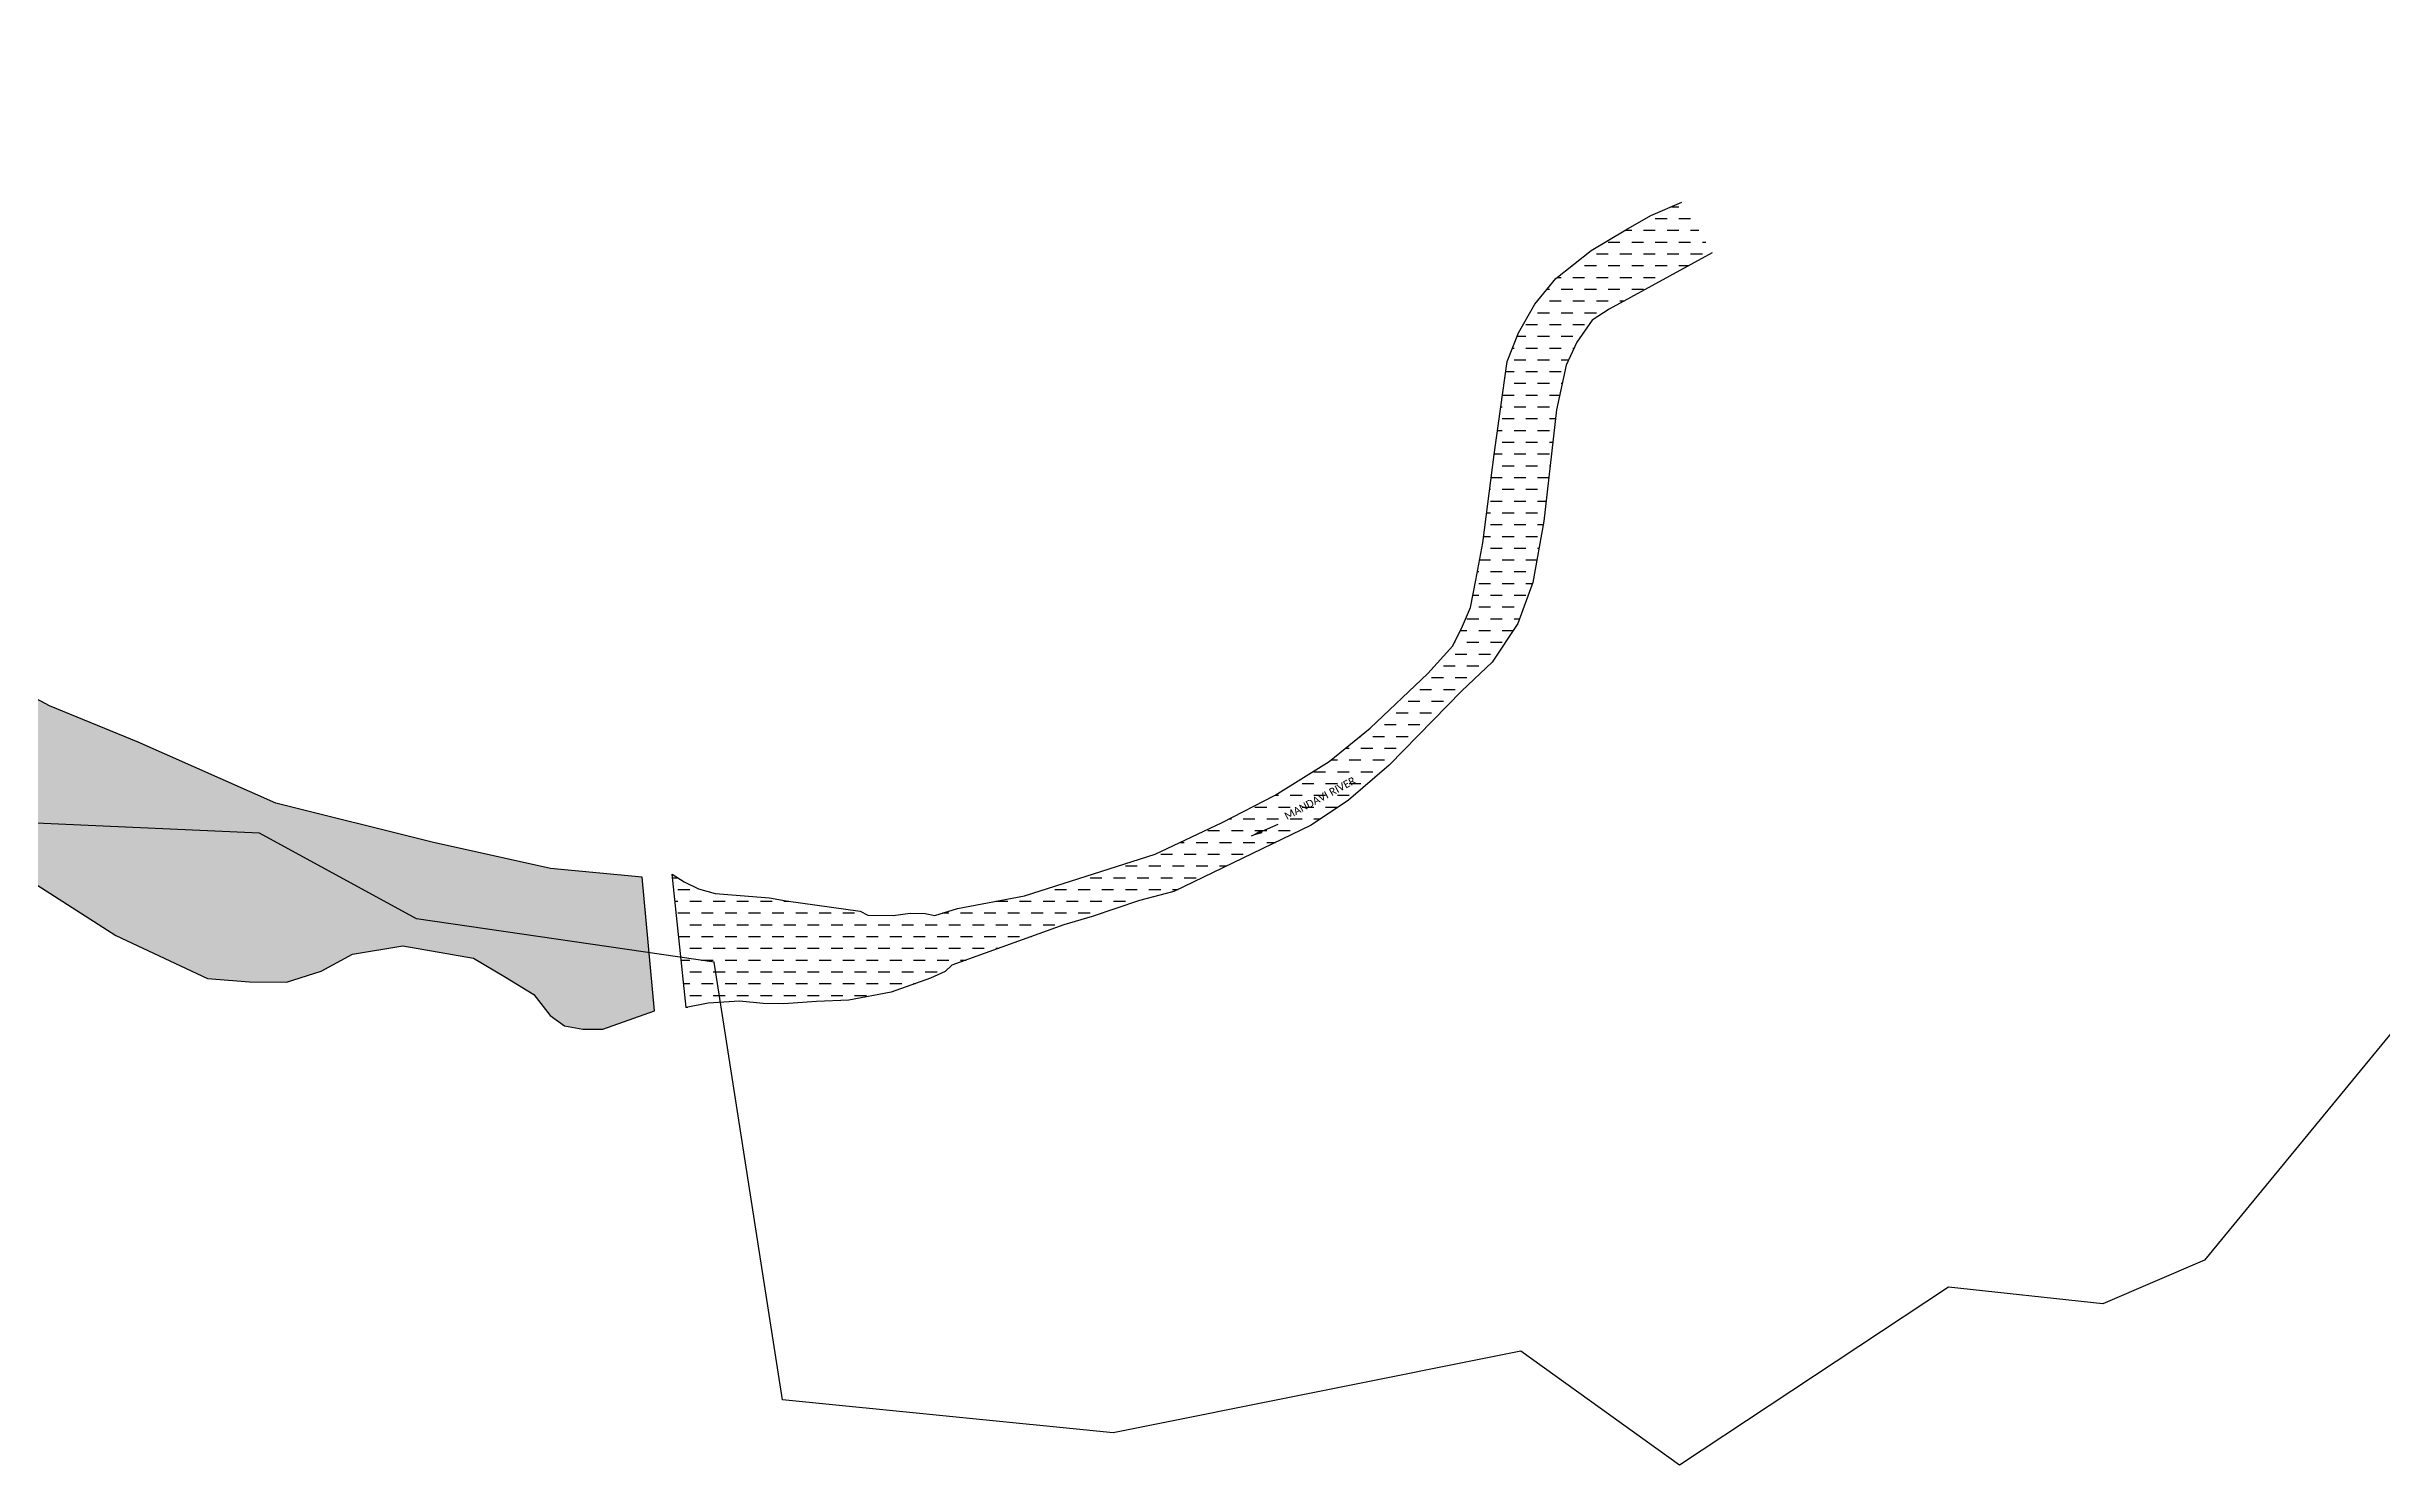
# Model space of a CAD drawing. Header units: metres. Extents: x 351288 to 357899, y 1752801 to 1757437.
# Drawn here: x 353354 to 353974, y 1753119 to 1753496 of the extents above; entities that cross this region are included whole.
import ezdxf

# ---------------------------------------------------------------- set-up
doc = ezdxf.new("R2010")
doc.units = ezdxf.units.M
doc.header["$MEASUREMENT"] = 0
for name, color, linetype in [('ARROW', 7, 'Continuous'), ('RIVER', 4, 'Continuous'), ('RIVER TEXT', 7, 'Continuous'), ('village', 3, 'Continuous')]:
    doc.layers.add(name, color=color, linetype=linetype)
doc.styles.get("Standard").update_dxf_attribs({"font": 'simplex.shx'})
doc.dimstyles.get("Standard").update_dxf_attribs({"dimtxt": 0.18, "dimasz": 0.18, "dimexe": 0.18, "dimexo": 0.0625, "dimgap": 0.09, "dimtad": 0, "dimtih": 1, "dimtoh": 1, "dimdec": 4, "dimzin": 0, "dimdsep": 46, "dimtxsty": 'Standard', "dimcen": 0.09, "dimadec": 0, "dimazin": 0, "dimtfac": 1, "dimtdec": 4, "dimtofl": 0, "dimtmove": 0, "dimatfit": 3, "dimfxl": 1, "dimtolj": 1, "dimtzin": 0, "dimarcsym": 0})

msp = doc.modelspace()

# ---------------------------------------------------------------- hatches: boundary and pattern name
at = {"layer": 'RIVER'}
h = msp.add_hatch(dxfattribs=at)
h.set_pattern_fill('DASH', color=256, scale=25)
h.paths.add_polyline_path([(352371.93, 1753716.23), (352371.93, 1753727.45), (352375.38, 1753739.44), (352380.58, 1753744.85), (352387.23, 1753748.3), (352398.01, 1753750.28), (352400.6, 1753752.61), (352404.48, 1753767.71), (352406.38, 1753779.01), (352405.92, 1753783.19), (352403.93, 1753788.45), (352395.4, 1753792.32), (352385.23, 1753793.96), (352363.88, 1753799.57), (352357.15, 1753803.19), (352354.05, 1753809.4), (352352.41, 1753821.9), (352356.72, 1753830.77), (352363.29, 1753835.55), (352364.93, 1753839), (352364.93, 1753844), (352354.5, 1753854.86), (352341.03, 1753869.7), (352337.41, 1753872.29), (352330.34, 1753872.29), (352322.67, 1753866.26), (352317.29, 1753861.69), (352316.61, 1753860.81), (352315.37, 1753859.66), (352313.54, 1753858.66), (352306.11, 1753856.62), (352298.17, 1753854.69), (352297.59, 1753854.69), (352295.97, 1753855.73), (352294.25, 1753857.82), (352292.5, 1753857.82), (352277.2, 1753852.78), (352257.37, 1753839.96), (352249.95, 1753830.46), (352234.14, 1753801.18), (352205.78, 1753758.51), (352189.16, 1753731.99), (352182, 1753724.01), (352164.86, 1753714.1), (352148.22, 1753702.35), (352141.92, 1753701.64), (352200.64, 1753643.03), (352204.1, 1753647.04), (352210.38, 1753650.66), (352218.9, 1753649.82), (352233.14, 1753647.58), (352256.45, 1753643.28), (352281.46, 1753636.64), (352308.3, 1753624.26), (352313.82, 1753621.15), (352318.56, 1753615.21), (352336.18, 1753603.93), (352337.06, 1753603.58), (352339.93, 1753610.75), (352346.67, 1753608.42), (352345.94, 1753606.91), (352377.1, 1753593.23), (352406.73, 1753579.45), (352473.77, 1753559.83), (352491.13, 1753557.96), (352502.46, 1753559.9), (352517.91, 1753564.09), (352527.83, 1753568.48), (352538.26, 1753573.14), (352548.81, 1753580.38), (352557.23, 1753588.83), (352575.26, 1753599.12), (352606.16, 1753609.05), (352689.56, 1753623.07), (352727.75, 1753623.07), (352764.44, 1753608.3), (352783.83, 1753597.46), (352796.52, 1753592.93), (352815.66, 1753590.57), (352831.97, 1753592.17), (352845.01, 1753596.99), (352855.89, 1753599.74), (352864.8, 1753599.34), (352873.38, 1753596.42), (352880.22, 1753593.65), (352889.89, 1753587.57), (352907.33, 1753566.28), (352921.38, 1753552.53), (352943.33, 1753538.11), (352976.22, 1753526.79), (352991.97, 1753518.56), (353001.11, 1753514.04), (353010.73, 1753512.12), (353047.58, 1753508.23), (353064.02, 1753505.14), (353083.94, 1753496.28), (353110.78, 1753482.16), (353134.08, 1753471.11), (353150.5, 1753461.52), (353173.5, 1753454.14), (353188.21, 1753452.82), (353192.76, 1753450.64), (353194.81, 1753448.65), (353194.81, 1753442.37), (353196.14, 1753440.19), (353197.53, 1753440.19), (353202.56, 1753442.06), (353203.82, 1753441.11), (353207.86, 1753434.18), (353211.91, 1753425.54), (353211.91, 1753411.83), (353211.18, 1753395.06), (353208.15, 1753375.1), (353206.98, 1753364.91), (353206.98, 1753351.63), (353207.7, 1753349.06), (353209.41, 1753346.55), (353215.06, 1753342.75), (353220.33, 1753338.86), (353245.77, 1753321.96), (353267.29, 1753309.77), (353274.25, 1753304.46), (353285.84, 1753298.4), (353293.62, 1753295.72), (353302.2, 1753294.83), (353305.43, 1753294.83), (353312.08, 1753296.48), (353317.84, 1753297.57), (353322.44, 1753299.01), (353324.59, 1753299.15), (353333.77, 1753293.8), (353348.3, 1753275.35), (353372.73, 1753259.67), (353397, 1753248.23), (353408.21, 1753247.32), (353417.96, 1753247.24), (353427.2, 1753250.2), (353435.48, 1753254.69), (353448.85, 1753256.95), (353467.6, 1753253.65), (353476.11, 1753248.58), (353483.61, 1753243.96), (353487.99, 1753238.42), (353491.72, 1753235.7), (353496.59, 1753234.78), (353501.9, 1753234.78), (353515.63, 1753239.64), (353512.34, 1753275.1), (353488.04, 1753277.44), (353456.62, 1753284.47), (353415.12, 1753294.76), (353378.61, 1753311), (353355.1, 1753320.66), (353337.07, 1753330.27), (353327.9, 1753339.23), (353305.15, 1753362.77), (353259.89, 1753425.65), (353211.73, 1753510.32), (353183.27, 1753542.51), (353174.04, 1753552.14), (353164.98, 1753560.3), (353158.04, 1753566.47), (353151.15, 1753567.86), (353142.67, 1753568.56), (353133.99, 1753569.55), (353122.29, 1753572.67), (353086.57, 1753581.81), (353069.28, 1753584.81), (353056.91, 1753590.52), (353044.76, 1753594.57), (353029.01, 1753599.66), (353005.76, 1753607.76), (352987.76, 1753615.55), (352964.59, 1753627.32), (352952.9, 1753634.89), (352940.35, 1753646.33), (352931.47, 1753653.71), (352922.12, 1753664.27), (352903.59, 1753679.36), (352892.66, 1753689.07), (352881.25, 1753697.11), (352872.11, 1753704.51), (352865.4, 1753707.95), (352857.67, 1753709.63), (352850.31, 1753709.63), (352844.44, 1753709.54), (352838.19, 1753709.26), (352833.25, 1753709.91), (352829.9, 1753710.56), (352818.68, 1753712.89), (352808.06, 1753713.45), (352795.85, 1753712.89), (352786.72, 1753711.77), (352773.55, 1753708.88), (352764.51, 1753707.12), (352756.41, 1753705.81), (352748.58, 1753704.51), (352738.7, 1753703.11), (352731.73, 1753701.43), (352714.7, 1753696.93), (352689.88, 1753688.07), (352635.42, 1753669.69), (352627.23, 1753665.32), (352621.58, 1753665.41), (352620.81, 1753665.87), (352592.88, 1753651.82), (352575.85, 1753643.08), (352570.23, 1753640.07), (352566.33, 1753637.94), (352564.36, 1753637.09), (352564.2, 1753637.15), (352542.58, 1753623.85), (352528.93, 1753618.58), (352488.57, 1753625.89), (352482.54, 1753627.34), (352469.97, 1753632.86), (352447.25, 1753638.53), (352434.17, 1753639.84), (352416.58, 1753649.54), (352403.22, 1753661.33), (352397.84, 1753673.29), (352389.16, 1753685.08), (352385.74, 1753689.64), (352375.47, 1753705.26)])
h.paths.add_polyline_path([(353229.93, 1753391.81), (353231.58, 1753392.51), (353232.19, 1753393.12), (353234.11, 1753393.29), (353236.63, 1753392.77), (353237.59, 1753392.07), (353243.94, 1753387.2), (353245.94, 1753385.99), (353247.68, 1753382.25), (353249.85, 1753382.68), (353250.98, 1753384.33), (353254.03, 1753386.68), (353255.42, 1753389.2), (353259.51, 1753386.42), (353263.85, 1753379.39), (353268.21, 1753376.33), (353269.5, 1753373.44), (353269.09, 1753371.06), (353268.47, 1753367.22), (353273.64, 1753357.06), (353275.62, 1753352.06), (353276.66, 1753347.5), (353275.36, 1753343.71), (353269.85, 1753339.92), (353265.89, 1753338.8), (353260.81, 1753339.75), (353253.29, 1753350.51), (353252.55, 1753351.35), (353251.43, 1753352.02), (353249.41, 1753352.53), (353246.41, 1753352.93), (353241.83, 1753353.03), (353237.25, 1753354.28), (353234.3, 1753356.49), (353226.44, 1753366.31), (353226.82, 1753375.51), (353229.76, 1753390.64)], flags=16)
h.paths.add_polyline_path([(352245.23, 1753708.4), (352262.84, 1753726), (352259.82, 1753729.02), (352242.21, 1753711.42)], flags=24)
h.paths.add_polyline_path([(352396.28, 1753617.45), (352417.37, 1753604.22), (352419.64, 1753607.84), (352398.55, 1753621.07)], flags=24)
h.paths.add_polyline_path([(352882.76, 1753613.46), (352906.12, 1753604.84), (352907.6, 1753608.85), (352884.24, 1753617.47)], flags=24)
h.paths.add_polyline_path([(353301.89, 1753326.4), (353321.2, 1753310.69), (353323.9, 1753314), (353304.59, 1753329.72)], flags=24)
h = msp.add_hatch(dxfattribs=at)
h.set_pattern_fill('DASH', color=256, scale=25)
h.paths.add_polyline_path([(353550.58, 1753268.86), (353546.21, 1753269.62), (353531.72, 1753270.81), (353527.35, 1753272.07), (353523.51, 1753273.89), (353520.33, 1753275.96), (353524.01, 1753240.53), (353529.89, 1753241.66), (353538.2, 1753242.21), (353544.46, 1753241.6), (353549.99, 1753241.47), (353558.68, 1753242.14), (353567.18, 1753242.44), (353578.45, 1753244.61), (353588.89, 1753248.29), (353592.82, 1753250.08), (353594.53, 1753251.76), (353624.26, 1753262.46), (353631.81, 1753264.68), (353644.36, 1753268.97), (353653.49, 1753271.35), (353689.93, 1753288.97), (353699.81, 1753295.59), (353710.66, 1753304.87), (353729.91, 1753324.57), (353737.95, 1753332.19), (353744.75, 1753342.51), (353748.71, 1753353.39), (353751.71, 1753369.69), (353754.99, 1753399.2), (353757.59, 1753411.04), (353760.46, 1753417.14), (353764.52, 1753422.98), (353769.05, 1753425.96), (353796.33, 1753440.91), (353788.32, 1753454.34), (353780.04, 1753450.77), (353773.46, 1753447.01), (353764.24, 1753441.56), (353754.86, 1753434.08), (353749.3, 1753427.28), (353744.92, 1753419.67), (353741.94, 1753412.02), (353738.48, 1753387.35), (353735.47, 1753363.94), (353733.63, 1753353.95), (353732.24, 1753346.73), (353730.04, 1753341.82), (353727.54, 1753336.6), (353720.84, 1753329.18), (353705.6, 1753314.74), (353694.73, 1753305.87), (353680.36, 1753296.9), (353666.28, 1753289.62), (353648.49, 1753281.2), (353613.81, 1753270.18), (353596.03, 1753266.85), (353590.05, 1753265), (353587.45, 1753265.51), (353583.54, 1753265.6), (353578.99, 1753265), (353572.28, 1753265.08), (353570.21, 1753266.07)])
h.paths.add_polyline_path([(353773.83, 1753433.42), (353792.16, 1753445.86), (353789.43, 1753449.87), (353771.11, 1753437.43)], flags=24)
h.paths.add_polyline_path([(353683.52, 1753288.79), (353703.06, 1753299.22), (353700.78, 1753303.49), (353681.24, 1753293.06)], flags=24)

# ---------------------------------------------------------------- linework, layer by layer
for points in [[(353796.33, 1753440.91), (353769.05, 1753425.96), (353764.52, 1753422.98), (353760.46, 1753417.14), (353757.59, 1753411.04), (353754.99, 1753399.2), (353751.71, 1753369.69), (353748.71, 1753353.39), (353744.75, 1753342.51), (353737.95, 1753332.19), (353729.91, 1753324.57), (353710.66, 1753304.87), (353699.81, 1753295.59), (353689.93, 1753288.97), (353653.49, 1753271.35), (353644.36, 1753268.97), (353631.81, 1753264.68), (353624.26, 1753262.46), (353594.53, 1753251.76), (353592.82, 1753250.08), (353588.89, 1753248.29), (353578.45, 1753244.61), (353567.18, 1753242.44), (353558.68, 1753242.14), (353549.99, 1753241.47), (353544.46, 1753241.6), (353538.2, 1753242.21), (353529.89, 1753241.66), (353524.01, 1753240.53), (353520.33, 1753275.96), (353523.51, 1753273.89), (353527.35, 1753272.07), (353531.72, 1753270.81), (353546.21, 1753269.62), (353550.58, 1753268.86), (353570.21, 1753266.07), (353572.28, 1753265.08), (353578.99, 1753265), (353583.54, 1753265.6), (353587.45, 1753265.51), (353590.05, 1753265), (353596.03, 1753266.85), (353613.81, 1753270.18), (353648.49, 1753281.2), (353666.28, 1753289.62), (353680.36, 1753296.9), (353694.73, 1753305.87), (353705.6, 1753314.74), (353720.84, 1753329.18), (353727.54, 1753336.6), (353730.04, 1753341.82), (353732.24, 1753346.73), (353733.63, 1753353.95), (353735.47, 1753363.94), (353738.48, 1753387.35), (353741.94, 1753412.02), (353744.92, 1753419.67), (353749.3, 1753427.28), (353754.86, 1753434.08), (353764.24, 1753441.56), (353773.46, 1753447.01), (353780.04, 1753450.77), (353788.32, 1753454.34)], [(353348.3, 1753275.35), (353372.73, 1753259.67), (353397, 1753248.23), (353408.21, 1753247.32), (353417.96, 1753247.24), (353427.2, 1753250.2), (353435.48, 1753254.69), (353448.85, 1753256.95), (353467.6, 1753253.65), (353476.11, 1753248.58), (353483.61, 1753243.96), (353487.99, 1753238.42), (353491.72, 1753235.7), (353496.59, 1753234.78), (353501.9, 1753234.78), (353515.63, 1753239.64), (353512.34, 1753275.1), (353488.04, 1753277.44), (353456.62, 1753284.47), (353415.12, 1753294.76), (353378.61, 1753311), (353355.1, 1753320.66), (353337.07, 1753330.27)]]:
    msp.add_lwpolyline(points, dxfattribs=at)
at = {"layer": 'village', "color": 3, "true_color": 0x00ff00}
msp.add_polyline3d([(354599.07, 1753287.86, 0), (354490.61, 1753285.22, 0), (354498.46, 1753185.07, 0), (354302.84, 1753162.79, 0), (354237.26, 1753236.32, 0), (354103.29, 1753196.49, 0), (354082.32, 1753262.77, 0), (354037.26, 1753243.47, 0), (353989.16, 1753249.12, 0), (353926.98, 1753173.49, 0), (353900.01, 1753161.82, 0), (353859.05, 1753166.3, 0), (353787.68, 1753118.98, 0), (353745.56, 1753149.3, 0), (353637.38, 1753127.62, 0), (353549.65, 1753136.39, 0), (353531.5, 1753252.55, 0), (353452.49, 1753264.04, 0), (353410.83, 1753286.81, 0), (353315.91, 1753291.07, 0)], dxfattribs=at)
msp.add_polyline3d([(354599.07, 1753287.86, 0), (354490.61, 1753285.22, 0), (354498.46, 1753185.07, 0), (354302.84, 1753162.79, 0), (354237.26, 1753236.32, 0), (354103.29, 1753196.49, 0), (354082.32, 1753262.77, 0), (354037.26, 1753243.47, 0), (353989.16, 1753249.12, 0), (353926.98, 1753173.49, 0), (353900.01, 1753161.82, 0), (353859.05, 1753166.3, 0), (353787.68, 1753118.98, 0), (353745.56, 1753149.3, 0), (353637.38, 1753127.62, 0), (353549.65, 1753136.39, 0), (353531.5, 1753252.55, 0), (353452.49, 1753264.04, 0), (353410.83, 1753286.81, 0), (353315.91, 1753291.07, 0)], dxfattribs=at)

# ---------------------------------------------------------------- texts
at = {"layer": 'RIVER TEXT', "insert": (353677.63, 1753289.44), "char_height": 2, "attachment_point": 1, "rotation": 28.09506}
msp.add_mtext_dynamic_manual_height_columns('\\pxqc;{\\fCalibri|b0|i0|c0|p34;MANDAVI RIVER}', width=32.0717, gutter_width=1, heights=[0], dxfattribs=at)

# ---------------------------------------------------------------- leaders
at = {"layer": 'ARROW'}
msp.add_leader([(353674.06, 1753286.07), (353681.2, 1753289.21)], dimstyle='Standard', override={"dimasz": 3, "dimgap": 0.09, "dimtad": 0}, dxfattribs=at)

doc.saveas('drawing.dxf')
